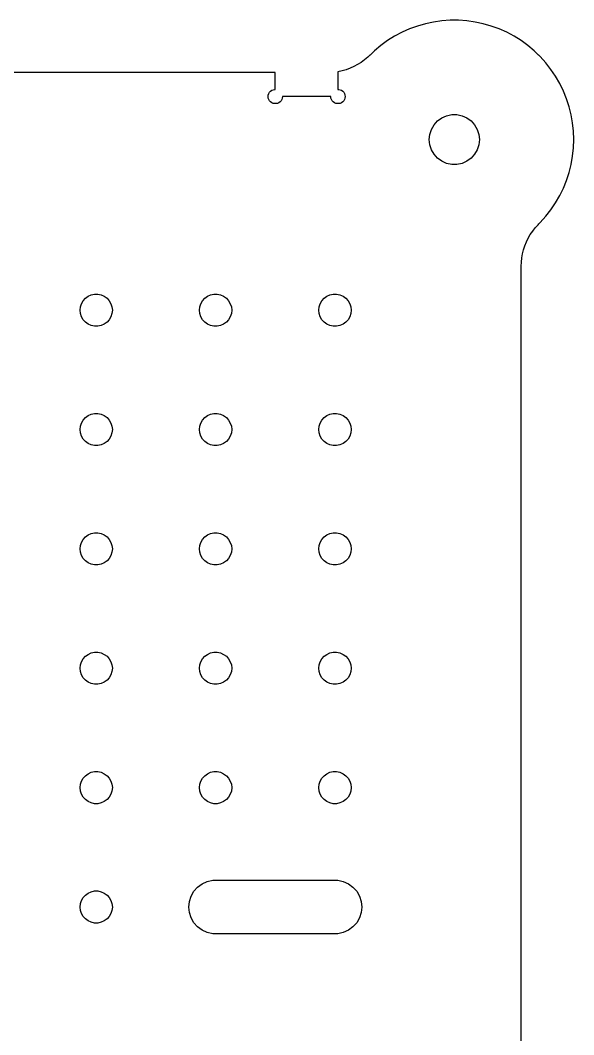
# Model space of a CAD drawing. Header units: metres. Extents: x -10 to 160, y -10 to 160.
# Drawn here: x 113.6 to 160, y 75 to 160 of the extents above; entities that cross this region are included whole.
import ezdxf

# ---------------------------------------------------------------- set-up
doc = ezdxf.new("R2010")
doc.units = ezdxf.units.M

msp = doc.modelspace()

# ---------------------------------------------------------------- linework, layer by layer
for p, q in [((148.264, 159.848), (147.581, 159.703)), ((148.955, 159.945), (148.264, 159.848)), ((149.651, 159.994), (148.955, 159.945)), ((150.349, 159.994), (149.651, 159.994)), ((151.045, 159.945), (150.349, 159.994)), ((151.736, 159.848), (151.045, 159.945)), ((152.419, 159.703), (151.736, 159.848)), ((145.616, 158.988), (145, 158.66)), ((146.254, 159.272), (145.616, 158.988)), ((146.91, 159.511), (146.254, 159.272)), ((147.581, 159.703), (146.91, 159.511)), ((153.09, 159.511), (152.419, 159.703)), ((153.746, 159.272), (153.09, 159.511)), ((154.384, 158.988), (153.746, 159.272)), ((155, 158.66), (154.384, 158.988)), ((144.408, 158.29), (143.843, 157.88)), ((145, 158.66), (144.408, 158.29)), ((155.592, 158.29), (155, 158.66)), ((156.157, 157.88), (155.592, 158.29)), ((143.309, 157.431), (142.936, 157.071)), ((143.843, 157.88), (143.309, 157.431)), ((156.691, 157.431), (156.157, 157.88)), ((157.064, 157.071), (156.691, 157.431)), ((142.189, 156.461), (141.893, 156.276)), ((142.472, 156.667), (142.189, 156.461)), ((142.739, 156.891), (142.472, 156.667)), ((142.926, 157.071), (142.739, 156.891)), ((142.936, 157.071), (142.926, 157.071)), ((157.071, 157.071), (157.064, 157.071)), ((157.071, 157.065), (157.071, 157.071)), ((157.193, 156.947), (157.071, 157.065)), ((157.66, 156.428), (157.193, 156.947)), ((158.09, 155.878), (157.66, 156.428)), ((135, 155.61), (105.25, 155.61)), ((135, 154.203), (135, 155.61)), ((140.603, 155.755), (140.25, 155.681)), ((140.25, 155.681), (140.25, 154.203)), ((140.938, 155.851), (140.603, 155.755)), ((141.266, 155.971), (140.938, 155.851)), ((141.585, 156.113), (141.266, 155.971)), ((141.893, 156.276), (141.585, 156.113)), ((158.48, 155.299), (158.09, 155.878)), ((158.829, 154.695), (158.48, 155.299)), ((159.135, 154.067), (158.829, 154.695)), ((134.413, 153.731), (134.452, 153.851)), ((134.452, 153.851), (134.515, 153.959)), ((134.515, 153.959), (134.599, 154.052)), ((134.599, 154.052), (134.7, 154.126)), ((134.7, 154.126), (134.815, 154.177)), ((134.815, 154.177), (134.937, 154.203)), ((134.937, 154.203), (135, 154.203)), ((140.25, 154.203), (140.313, 154.203)), ((140.313, 154.203), (140.435, 154.177)), ((140.435, 154.177), (140.55, 154.126)), ((140.55, 154.126), (140.651, 154.052)), ((140.651, 154.052), (140.735, 153.959)), ((140.735, 153.959), (140.798, 153.851)), ((140.798, 153.851), (140.837, 153.731)), ((159.397, 153.42), (159.135, 154.067)), ((134.4, 153.607), (134.413, 153.731)), ((134.413, 153.482), (134.4, 153.607)), ((134.452, 153.363), (134.413, 153.482)), ((134.515, 153.254), (134.452, 153.363)), ((134.599, 153.161), (134.515, 153.254)), ((134.7, 153.087), (134.599, 153.161)), ((134.815, 153.036), (134.7, 153.087)), ((134.937, 153.01), (134.815, 153.036)), ((135.063, 153.01), (134.937, 153.01)), ((135.185, 153.036), (135.063, 153.01)), ((135.3, 153.087), (135.185, 153.036)), ((135.401, 153.161), (135.3, 153.087)), ((135.485, 153.254), (135.401, 153.161)), ((135.548, 153.363), (135.485, 153.254)), ((135.587, 153.482), (135.548, 153.363)), ((135.6, 153.607), (135.587, 153.482)), ((139.65, 153.607), (135.6, 153.607)), ((139.663, 153.482), (139.65, 153.607)), ((139.702, 153.363), (139.663, 153.482)), ((139.765, 153.254), (139.702, 153.363)), ((139.849, 153.161), (139.765, 153.254)), ((139.95, 153.087), (139.849, 153.161)), ((140.065, 153.036), (139.95, 153.087)), ((140.187, 153.01), (140.065, 153.036)), ((140.313, 153.01), (140.187, 153.01)), ((140.435, 153.036), (140.313, 153.01)), ((140.55, 153.087), (140.435, 153.036)), ((140.651, 153.161), (140.55, 153.087)), ((140.735, 153.254), (140.651, 153.161)), ((140.798, 153.363), (140.735, 153.254)), ((140.837, 153.482), (140.798, 153.363)), ((140.837, 153.731), (140.85, 153.607)), ((140.85, 153.607), (140.837, 153.482)), ((159.613, 152.756), (159.397, 153.42)), ((159.781, 152.079), (159.613, 152.756)), ((148.301, 151.234), (148.595, 151.561)), ((148.595, 151.561), (148.95, 151.819)), ((148.95, 151.819), (149.351, 151.997)), ((149.351, 151.997), (149.78, 152.088)), ((149.78, 152.088), (150.219, 152.088)), ((150.219, 152.088), (150.649, 151.997)), ((150.649, 151.997), (151.05, 151.819)), ((151.05, 151.819), (151.405, 151.561)), ((151.405, 151.561), (151.699, 151.234)), ((159.903, 151.392), (159.781, 152.079)), ((159.976, 150.698), (159.903, 151.392)), ((147.946, 150.437), (148.082, 150.854)), ((148.082, 150.854), (148.301, 151.234)), ((151.699, 151.234), (151.918, 150.854)), ((151.918, 150.854), (152.054, 150.437)), ((160, 150), (159.976, 150.698)), ((147.9, 150), (147.946, 150.437)), ((147.946, 149.563), (147.9, 150)), ((152.054, 150.437), (152.1, 150)), ((152.1, 150), (152.054, 149.563)), ((159.976, 149.302), (160, 150)), ((148.082, 149.146), (147.946, 149.563)), ((148.301, 148.766), (148.082, 149.146)), ((148.595, 148.439), (148.301, 148.766)), ((151.699, 148.766), (151.405, 148.439)), ((151.918, 149.146), (151.699, 148.766)), ((152.054, 149.563), (151.918, 149.146)), ((159.903, 148.608), (159.976, 149.302)), ((148.95, 148.181), (148.595, 148.439)), ((149.351, 148.003), (148.95, 148.181)), ((149.78, 147.911), (149.351, 148.003)), ((150.219, 147.911), (149.78, 147.911)), ((150.649, 148.003), (150.219, 147.911)), ((151.05, 148.181), (150.649, 148.003)), ((151.405, 148.439), (151.05, 148.181)), ((159.613, 147.244), (159.781, 147.921)), ((159.781, 147.921), (159.903, 148.608)), ((159.397, 146.58), (159.613, 147.244)), ((159.135, 145.933), (159.397, 146.58)), ((158.829, 145.305), (159.135, 145.933)), ((158.09, 144.122), (158.48, 144.701)), ((158.48, 144.701), (158.829, 145.305)), ((157.66, 143.572), (158.09, 144.122)), ((156.776, 142.607), (157.01, 142.867)), ((157.01, 142.867), (157.071, 142.926)), ((157.071, 142.931), (157.193, 143.053)), ((157.071, 142.926), (157.071, 142.931)), ((157.193, 143.053), (157.66, 143.572)), ((156.192, 141.741), (156.366, 142.043)), ((156.366, 142.043), (156.562, 142.332)), ((156.562, 142.332), (156.776, 142.607)), ((155.8, 140.772), (155.908, 141.103)), ((155.908, 141.103), (156.039, 141.427)), ((156.039, 141.427), (156.192, 141.741)), ((155.655, 140.089), (155.716, 140.433)), ((155.716, 140.433), (155.8, 140.772)), ((155.607, 139.393), (155.619, 139.742)), ((155.607, 10.6066), (155.607, 139.393)), ((155.619, 139.742), (155.655, 140.089)), ((119.097, 136.703), (119.325, 136.869)), ((119.325, 136.869), (119.583, 136.984)), ((119.583, 136.984), (119.859, 137.043)), ((119.859, 137.043), (120.141, 137.043)), ((120.141, 137.043), (120.417, 136.984)), ((120.417, 136.984), (120.675, 136.869)), ((120.675, 136.869), (120.903, 136.703)), ((129.097, 136.703), (129.325, 136.869)), ((129.325, 136.869), (129.583, 136.984)), ((129.583, 136.984), (129.859, 137.043)), ((129.859, 137.043), (130.141, 137.043)), ((130.141, 137.043), (130.417, 136.984)), ((130.417, 136.984), (130.675, 136.869)), ((130.675, 136.869), (130.903, 136.703)), ((139.097, 136.703), (139.325, 136.869)), ((139.325, 136.869), (139.583, 136.984)), ((139.583, 136.984), (139.859, 137.043)), ((139.859, 137.043), (140.141, 137.043)), ((140.141, 137.043), (140.417, 136.984)), ((140.417, 136.984), (140.675, 136.869)), ((140.675, 136.869), (140.903, 136.703)), ((118.679, 135.981), (118.767, 136.249)), ((118.767, 136.249), (118.908, 136.493)), ((118.908, 136.493), (119.097, 136.703)), ((120.903, 136.703), (121.092, 136.493)), ((121.092, 136.493), (121.233, 136.249)), ((121.233, 136.249), (121.32, 135.981)), ((128.679, 135.981), (128.767, 136.249)), ((128.767, 136.249), (128.908, 136.493)), ((128.908, 136.493), (129.097, 136.703)), ((130.903, 136.703), (131.092, 136.493)), ((131.092, 136.493), (131.233, 136.249)), ((131.233, 136.249), (131.32, 135.981)), ((138.679, 135.981), (138.767, 136.249)), ((138.767, 136.249), (138.908, 136.493)), ((138.908, 136.493), (139.097, 136.703)), ((140.903, 136.703), (141.092, 136.493)), ((141.092, 136.493), (141.233, 136.249)), ((141.233, 136.249), (141.32, 135.981)), ((118.65, 135.7), (118.679, 135.981)), ((118.679, 135.419), (118.65, 135.7)), ((118.767, 135.151), (118.679, 135.419)), ((118.908, 134.906), (118.767, 135.151)), ((121.233, 135.151), (121.092, 134.906)), ((121.32, 135.419), (121.233, 135.151)), ((121.32, 135.981), (121.35, 135.7)), ((121.35, 135.7), (121.32, 135.419)), ((128.65, 135.7), (128.679, 135.981)), ((128.679, 135.419), (128.65, 135.7)), ((128.767, 135.151), (128.679, 135.419)), ((128.908, 134.906), (128.767, 135.151)), ((131.233, 135.151), (131.092, 134.906)), ((131.32, 135.419), (131.233, 135.151)), ((131.32, 135.981), (131.35, 135.7)), ((131.35, 135.7), (131.32, 135.419)), ((138.65, 135.7), (138.679, 135.981)), ((138.679, 135.419), (138.65, 135.7)), ((138.767, 135.151), (138.679, 135.419)), ((138.908, 134.906), (138.767, 135.151)), ((141.233, 135.151), (141.092, 134.906)), ((141.32, 135.419), (141.233, 135.151)), ((141.32, 135.981), (141.35, 135.7)), ((141.35, 135.7), (141.32, 135.419)), ((119.097, 134.697), (118.908, 134.906)), ((119.325, 134.531), (119.097, 134.697)), ((119.583, 134.416), (119.325, 134.531)), ((119.859, 134.357), (119.583, 134.416)), ((120.141, 134.357), (119.859, 134.357)), ((120.417, 134.416), (120.141, 134.357)), ((120.675, 134.531), (120.417, 134.416)), ((120.903, 134.697), (120.675, 134.531)), ((121.092, 134.906), (120.903, 134.697)), ((129.097, 134.697), (128.908, 134.906)), ((129.325, 134.531), (129.097, 134.697)), ((129.583, 134.416), (129.325, 134.531)), ((129.859, 134.357), (129.583, 134.416)), ((130.141, 134.357), (129.859, 134.357)), ((130.417, 134.416), (130.141, 134.357)), ((130.675, 134.531), (130.417, 134.416)), ((130.903, 134.697), (130.675, 134.531)), ((131.092, 134.906), (130.903, 134.697)), ((139.097, 134.697), (138.908, 134.906)), ((139.325, 134.531), (139.097, 134.697)), ((139.583, 134.416), (139.325, 134.531)), ((139.859, 134.357), (139.583, 134.416)), ((140.141, 134.357), (139.859, 134.357)), ((140.417, 134.416), (140.141, 134.357)), ((140.675, 134.531), (140.417, 134.416)), ((140.903, 134.697), (140.675, 134.531)), ((141.092, 134.906), (140.903, 134.697)), ((118.908, 126.493), (119.097, 126.703)), ((119.097, 126.703), (119.325, 126.869)), ((119.325, 126.869), (119.583, 126.984)), ((119.583, 126.984), (119.859, 127.043)), ((119.859, 127.043), (120.141, 127.043)), ((120.141, 127.043), (120.417, 126.984)), ((120.417, 126.984), (120.675, 126.869)), ((120.675, 126.869), (120.903, 126.703)), ((120.903, 126.703), (121.092, 126.493)), ((128.908, 126.493), (129.097, 126.703)), ((129.097, 126.703), (129.325, 126.869)), ((129.325, 126.869), (129.583, 126.984)), ((129.583, 126.984), (129.859, 127.043)), ((129.859, 127.043), (130.141, 127.043)), ((130.141, 127.043), (130.417, 126.984)), ((130.417, 126.984), (130.675, 126.869)), ((130.675, 126.869), (130.903, 126.703)), ((130.903, 126.703), (131.092, 126.493)), ((138.908, 126.493), (139.097, 126.703)), ((139.097, 126.703), (139.325, 126.869)), ((139.325, 126.869), (139.583, 126.984)), ((139.583, 126.984), (139.859, 127.043)), ((139.859, 127.043), (140.141, 127.043)), ((140.141, 127.043), (140.417, 126.984)), ((140.417, 126.984), (140.675, 126.869)), ((140.675, 126.869), (140.903, 126.703)), ((140.903, 126.703), (141.092, 126.493)), ((118.65, 125.7), (118.679, 125.981)), ((118.679, 125.981), (118.767, 126.249)), ((118.767, 126.249), (118.908, 126.493)), ((121.092, 126.493), (121.233, 126.249)), ((121.233, 126.249), (121.32, 125.981)), ((121.32, 125.981), (121.35, 125.7)), ((128.65, 125.7), (128.679, 125.981)), ((128.679, 125.981), (128.767, 126.249)), ((128.767, 126.249), (128.908, 126.493)), ((131.092, 126.493), (131.233, 126.249)), ((131.233, 126.249), (131.32, 125.981)), ((131.32, 125.981), (131.35, 125.7)), ((138.65, 125.7), (138.679, 125.981)), ((138.679, 125.981), (138.767, 126.249)), ((138.767, 126.249), (138.908, 126.493)), ((141.092, 126.493), (141.233, 126.249)), ((141.233, 126.249), (141.32, 125.981)), ((141.32, 125.981), (141.35, 125.7)), ((118.679, 125.419), (118.65, 125.7)), ((118.767, 125.151), (118.679, 125.419)), ((118.908, 124.906), (118.767, 125.151)), ((121.233, 125.151), (121.092, 124.906)), ((121.32, 125.419), (121.233, 125.151)), ((121.35, 125.7), (121.32, 125.419)), ((128.679, 125.419), (128.65, 125.7)), ((128.767, 125.151), (128.679, 125.419)), ((128.908, 124.906), (128.767, 125.151)), ((131.233, 125.151), (131.092, 124.906)), ((131.32, 125.419), (131.233, 125.151)), ((131.35, 125.7), (131.32, 125.419)), ((138.679, 125.419), (138.65, 125.7)), ((138.767, 125.151), (138.679, 125.419)), ((138.908, 124.906), (138.767, 125.151)), ((141.233, 125.151), (141.092, 124.906)), ((141.32, 125.419), (141.233, 125.151)), ((141.35, 125.7), (141.32, 125.419)), ((119.097, 124.697), (118.908, 124.906)), ((119.325, 124.531), (119.097, 124.697)), ((119.583, 124.416), (119.325, 124.531)), ((119.859, 124.357), (119.583, 124.416)), ((120.141, 124.357), (119.859, 124.357)), ((120.417, 124.416), (120.141, 124.357)), ((120.675, 124.531), (120.417, 124.416)), ((120.903, 124.697), (120.675, 124.531)), ((121.092, 124.906), (120.903, 124.697)), ((129.097, 124.697), (128.908, 124.906)), ((129.325, 124.531), (129.097, 124.697)), ((129.583, 124.416), (129.325, 124.531)), ((129.859, 124.357), (129.583, 124.416)), ((130.141, 124.357), (129.859, 124.357)), ((130.417, 124.416), (130.141, 124.357)), ((130.675, 124.531), (130.417, 124.416)), ((130.903, 124.697), (130.675, 124.531)), ((131.092, 124.906), (130.903, 124.697)), ((139.097, 124.697), (138.908, 124.906)), ((139.325, 124.531), (139.097, 124.697)), ((139.583, 124.416), (139.325, 124.531)), ((139.859, 124.357), (139.583, 124.416)), ((140.141, 124.357), (139.859, 124.357)), ((140.417, 124.416), (140.141, 124.357)), ((140.675, 124.531), (140.417, 124.416)), ((140.903, 124.697), (140.675, 124.531)), ((141.092, 124.906), (140.903, 124.697)), ((118.767, 116.249), (118.908, 116.493)), ((118.908, 116.493), (119.097, 116.703)), ((119.097, 116.703), (119.325, 116.869)), ((119.325, 116.869), (119.583, 116.984)), ((119.583, 116.984), (119.859, 117.043)), ((119.859, 117.043), (120.141, 117.043)), ((120.141, 117.043), (120.417, 116.984)), ((120.417, 116.984), (120.675, 116.869)), ((120.675, 116.869), (120.903, 116.703)), ((120.903, 116.703), (121.092, 116.493)), ((121.092, 116.493), (121.233, 116.249)), ((128.767, 116.249), (128.908, 116.493)), ((128.908, 116.493), (129.097, 116.703)), ((129.097, 116.703), (129.325, 116.869)), ((129.325, 116.869), (129.583, 116.984)), ((129.583, 116.984), (129.859, 117.043)), ((129.859, 117.043), (130.141, 117.043)), ((130.141, 117.043), (130.417, 116.984)), ((130.417, 116.984), (130.675, 116.869)), ((130.675, 116.869), (130.903, 116.703)), ((130.903, 116.703), (131.092, 116.493)), ((131.092, 116.493), (131.233, 116.249)), ((138.767, 116.249), (138.908, 116.493)), ((138.908, 116.493), (139.097, 116.703)), ((139.097, 116.703), (139.325, 116.869)), ((139.325, 116.869), (139.583, 116.984)), ((139.583, 116.984), (139.859, 117.043)), ((139.859, 117.043), (140.141, 117.043)), ((140.141, 117.043), (140.417, 116.984)), ((140.417, 116.984), (140.675, 116.869)), ((140.675, 116.869), (140.903, 116.703)), ((140.903, 116.703), (141.092, 116.493)), ((141.092, 116.493), (141.233, 116.249)), ((118.65, 115.7), (118.679, 115.981)), ((118.679, 115.419), (118.65, 115.7)), ((118.679, 115.981), (118.767, 116.249)), ((121.233, 116.249), (121.32, 115.981)), ((121.32, 115.981), (121.35, 115.7)), ((121.35, 115.7), (121.32, 115.419)), ((128.65, 115.7), (128.679, 115.981)), ((128.679, 115.419), (128.65, 115.7)), ((128.679, 115.981), (128.767, 116.249)), ((131.233, 116.249), (131.32, 115.981)), ((131.32, 115.981), (131.35, 115.7)), ((131.35, 115.7), (131.32, 115.419)), ((138.65, 115.7), (138.679, 115.981)), ((138.679, 115.419), (138.65, 115.7)), ((138.679, 115.981), (138.767, 116.249)), ((141.233, 116.249), (141.32, 115.981)), ((141.32, 115.981), (141.35, 115.7)), ((141.35, 115.7), (141.32, 115.419)), ((118.767, 115.151), (118.679, 115.419)), ((118.908, 114.906), (118.767, 115.151)), ((119.097, 114.697), (118.908, 114.906)), ((121.092, 114.906), (120.903, 114.697)), ((121.233, 115.151), (121.092, 114.906)), ((121.32, 115.419), (121.233, 115.151)), ((128.767, 115.151), (128.679, 115.419)), ((128.908, 114.906), (128.767, 115.151)), ((129.097, 114.697), (128.908, 114.906)), ((131.092, 114.906), (130.903, 114.697)), ((131.233, 115.151), (131.092, 114.906)), ((131.32, 115.419), (131.233, 115.151)), ((138.767, 115.151), (138.679, 115.419)), ((138.908, 114.906), (138.767, 115.151)), ((139.097, 114.697), (138.908, 114.906)), ((141.092, 114.906), (140.903, 114.697)), ((141.233, 115.151), (141.092, 114.906)), ((141.32, 115.419), (141.233, 115.151)), ((119.325, 114.531), (119.097, 114.697)), ((119.583, 114.416), (119.325, 114.531)), ((119.859, 114.357), (119.583, 114.416)), ((120.141, 114.357), (119.859, 114.357)), ((120.417, 114.416), (120.141, 114.357)), ((120.675, 114.531), (120.417, 114.416)), ((120.903, 114.697), (120.675, 114.531)), ((129.325, 114.531), (129.097, 114.697)), ((129.583, 114.416), (129.325, 114.531)), ((129.859, 114.357), (129.583, 114.416)), ((130.141, 114.357), (129.859, 114.357)), ((130.417, 114.416), (130.141, 114.357)), ((130.675, 114.531), (130.417, 114.416)), ((130.903, 114.697), (130.675, 114.531)), ((139.325, 114.531), (139.097, 114.697)), ((139.583, 114.416), (139.325, 114.531)), ((139.859, 114.357), (139.583, 114.416)), ((140.141, 114.357), (139.859, 114.357)), ((140.417, 114.416), (140.141, 114.357)), ((140.675, 114.531), (140.417, 114.416)), ((140.903, 114.697), (140.675, 114.531)), ((118.679, 105.981), (118.767, 106.249)), ((118.767, 106.249), (118.908, 106.493)), ((118.908, 106.493), (119.097, 106.703)), ((119.097, 106.703), (119.325, 106.869)), ((119.325, 106.869), (119.583, 106.984)), ((119.583, 106.984), (119.859, 107.043)), ((119.859, 107.043), (120.141, 107.043)), ((120.141, 107.043), (120.417, 106.984)), ((120.417, 106.984), (120.675, 106.869)), ((120.675, 106.869), (120.903, 106.703)), ((120.903, 106.703), (121.092, 106.493)), ((121.092, 106.493), (121.233, 106.249)), ((121.233, 106.249), (121.32, 105.981)), ((128.679, 105.981), (128.767, 106.249)), ((128.767, 106.249), (128.908, 106.493)), ((128.908, 106.493), (129.097, 106.703)), ((129.097, 106.703), (129.325, 106.869)), ((129.325, 106.869), (129.583, 106.984)), ((129.583, 106.984), (129.859, 107.043)), ((129.859, 107.043), (130.141, 107.043)), ((130.141, 107.043), (130.417, 106.984)), ((130.417, 106.984), (130.675, 106.869)), ((130.675, 106.869), (130.903, 106.703)), ((130.903, 106.703), (131.092, 106.493)), ((131.092, 106.493), (131.233, 106.249)), ((131.233, 106.249), (131.32, 105.981)), ((138.679, 105.981), (138.767, 106.249)), ((138.767, 106.249), (138.908, 106.493)), ((138.908, 106.493), (139.097, 106.703)), ((139.097, 106.703), (139.325, 106.869)), ((139.325, 106.869), (139.583, 106.984)), ((139.583, 106.984), (139.859, 107.043)), ((139.859, 107.043), (140.141, 107.043)), ((140.141, 107.043), (140.417, 106.984)), ((140.417, 106.984), (140.675, 106.869)), ((140.675, 106.869), (140.903, 106.703)), ((140.903, 106.703), (141.092, 106.493)), ((141.092, 106.493), (141.233, 106.249)), ((141.233, 106.249), (141.32, 105.981)), ((118.65, 105.7), (118.679, 105.981)), ((118.679, 105.419), (118.65, 105.7)), ((118.767, 105.151), (118.679, 105.419)), ((121.32, 105.419), (121.233, 105.151)), ((121.32, 105.981), (121.35, 105.7)), ((121.35, 105.7), (121.32, 105.419)), ((128.65, 105.7), (128.679, 105.981)), ((128.679, 105.419), (128.65, 105.7)), ((128.767, 105.151), (128.679, 105.419)), ((131.32, 105.419), (131.233, 105.151)), ((131.32, 105.981), (131.35, 105.7)), ((131.35, 105.7), (131.32, 105.419)), ((138.65, 105.7), (138.679, 105.981)), ((138.679, 105.419), (138.65, 105.7)), ((138.767, 105.151), (138.679, 105.419)), ((141.32, 105.419), (141.233, 105.151)), ((141.32, 105.981), (141.35, 105.7)), ((141.35, 105.7), (141.32, 105.419)), ((118.908, 104.906), (118.767, 105.151)), ((119.097, 104.697), (118.908, 104.906)), ((119.325, 104.531), (119.097, 104.697)), ((120.903, 104.697), (120.675, 104.531)), ((121.092, 104.906), (120.903, 104.697)), ((121.233, 105.151), (121.092, 104.906)), ((128.908, 104.906), (128.767, 105.151)), ((129.097, 104.697), (128.908, 104.906)), ((129.325, 104.531), (129.097, 104.697)), ((130.903, 104.697), (130.675, 104.531)), ((131.092, 104.906), (130.903, 104.697)), ((131.233, 105.151), (131.092, 104.906)), ((138.908, 104.906), (138.767, 105.151)), ((139.097, 104.697), (138.908, 104.906)), ((139.325, 104.531), (139.097, 104.697)), ((140.903, 104.697), (140.675, 104.531)), ((141.092, 104.906), (140.903, 104.697)), ((141.233, 105.151), (141.092, 104.906)), ((119.583, 104.416), (119.325, 104.531)), ((119.859, 104.357), (119.583, 104.416)), ((120.141, 104.357), (119.859, 104.357)), ((120.417, 104.416), (120.141, 104.357)), ((120.675, 104.531), (120.417, 104.416)), ((129.583, 104.416), (129.325, 104.531)), ((129.859, 104.357), (129.583, 104.416)), ((130.141, 104.357), (129.859, 104.357)), ((130.417, 104.416), (130.141, 104.357)), ((130.675, 104.531), (130.417, 104.416)), ((139.583, 104.416), (139.325, 104.531)), ((139.859, 104.357), (139.583, 104.416)), ((140.141, 104.357), (139.859, 104.357)), ((140.417, 104.416), (140.141, 104.357)), ((140.675, 104.531), (140.417, 104.416)), ((119.325, 96.8691), (119.583, 96.9839)), ((119.583, 96.9839), (119.859, 97.0426)), ((119.859, 97.0426), (120.141, 97.0426)), ((120.141, 97.0426), (120.417, 96.9839)), ((120.417, 96.9839), (120.675, 96.8691)), ((129.325, 96.8691), (129.583, 96.9839)), ((129.583, 96.9839), (129.859, 97.0426)), ((129.859, 97.0426), (130.141, 97.0426)), ((130.141, 97.0426), (130.417, 96.9839)), ((130.417, 96.9839), (130.675, 96.8691)), ((139.325, 96.8691), (139.583, 96.9839)), ((139.583, 96.9839), (139.859, 97.0426)), ((139.859, 97.0426), (140.141, 97.0426)), ((140.141, 97.0426), (140.417, 96.9839)), ((140.417, 96.9839), (140.675, 96.8691)), ((118.679, 95.9807), (118.767, 96.2491)), ((118.767, 96.2491), (118.908, 96.4935)), ((118.908, 96.4935), (119.097, 96.7032)), ((119.097, 96.7032), (119.325, 96.8691)), ((120.675, 96.8691), (120.903, 96.7032)), ((120.903, 96.7032), (121.092, 96.4935)), ((121.092, 96.4935), (121.233, 96.2491)), ((121.233, 96.2491), (121.32, 95.9807)), ((128.679, 95.9807), (128.767, 96.2491)), ((128.767, 96.2491), (128.908, 96.4935)), ((128.908, 96.4935), (129.097, 96.7032)), ((129.097, 96.7032), (129.325, 96.8691)), ((130.675, 96.8691), (130.903, 96.7032)), ((130.903, 96.7032), (131.092, 96.4935)), ((131.092, 96.4935), (131.233, 96.2491)), ((131.233, 96.2491), (131.32, 95.9807)), ((138.679, 95.9807), (138.767, 96.2491)), ((138.767, 96.2491), (138.908, 96.4935)), ((138.908, 96.4935), (139.097, 96.7032)), ((139.097, 96.7032), (139.325, 96.8691)), ((140.675, 96.8691), (140.903, 96.7032)), ((140.903, 96.7032), (141.092, 96.4935)), ((141.092, 96.4935), (141.233, 96.2491)), ((141.233, 96.2491), (141.32, 95.9807)), ((118.65, 95.7), (118.679, 95.9807)), ((118.679, 95.4193), (118.65, 95.7)), ((118.767, 95.1509), (118.679, 95.4193)), ((121.32, 95.4193), (121.233, 95.1509)), ((121.32, 95.9807), (121.35, 95.7)), ((121.35, 95.7), (121.32, 95.4193)), ((128.65, 95.7), (128.679, 95.9807)), ((128.679, 95.4193), (128.65, 95.7)), ((128.767, 95.1509), (128.679, 95.4193)), ((131.32, 95.4193), (131.233, 95.1509)), ((131.32, 95.9807), (131.35, 95.7)), ((131.35, 95.7), (131.32, 95.4193)), ((138.65, 95.7), (138.679, 95.9807)), ((138.679, 95.4193), (138.65, 95.7)), ((138.767, 95.1509), (138.679, 95.4193)), ((141.32, 95.4193), (141.233, 95.1509)), ((141.32, 95.9807), (141.35, 95.7)), ((141.35, 95.7), (141.32, 95.4193)), ((118.908, 94.9065), (118.767, 95.1509)), ((119.097, 94.6967), (118.908, 94.9065)), ((119.325, 94.5309), (119.097, 94.6967)), ((119.583, 94.4161), (119.325, 94.5309)), ((119.859, 94.3574), (119.583, 94.4161)), ((120.141, 94.3574), (119.859, 94.3574)), ((120.417, 94.4161), (120.141, 94.3574)), ((120.675, 94.5309), (120.417, 94.4161)), ((120.903, 94.6967), (120.675, 94.5309)), ((121.092, 94.9065), (120.903, 94.6967)), ((121.233, 95.1509), (121.092, 94.9065)), ((128.908, 94.9065), (128.767, 95.1509)), ((129.097, 94.6967), (128.908, 94.9065)), ((129.325, 94.5309), (129.097, 94.6967)), ((129.583, 94.4161), (129.325, 94.5309)), ((129.859, 94.3574), (129.583, 94.4161)), ((130.141, 94.3574), (129.859, 94.3574)), ((130.417, 94.4161), (130.141, 94.3574)), ((130.675, 94.5309), (130.417, 94.4161)), ((130.903, 94.6967), (130.675, 94.5309)), ((131.092, 94.9065), (130.903, 94.6967)), ((131.233, 95.1509), (131.092, 94.9065)), ((138.908, 94.9065), (138.767, 95.1509)), ((139.097, 94.6967), (138.908, 94.9065)), ((139.325, 94.5309), (139.097, 94.6967)), ((139.583, 94.4161), (139.325, 94.5309)), ((139.859, 94.3574), (139.583, 94.4161)), ((140.141, 94.3574), (139.859, 94.3574)), ((140.417, 94.4161), (140.141, 94.3574)), ((140.675, 94.5309), (140.417, 94.4161)), ((140.903, 94.6967), (140.675, 94.5309)), ((141.092, 94.9065), (140.903, 94.6967)), ((141.233, 95.1509), (141.092, 94.9065)), ((128.494, 87.3721), (128.875, 87.6485)), ((128.875, 87.6485), (129.305, 87.8399)), ((129.305, 87.8399), (129.765, 87.9377)), ((129.765, 87.9377), (140.235, 87.9377)), ((140.235, 87.9377), (140.695, 87.8399)), ((140.695, 87.8399), (141.125, 87.6485)), ((141.125, 87.6485), (141.506, 87.3721)), ((118.908, 86.4935), (119.097, 86.7032)), ((119.097, 86.7032), (119.325, 86.8691)), ((119.325, 86.8691), (119.583, 86.9839)), ((119.583, 86.9839), (119.859, 87.0426)), ((119.859, 87.0426), (120.141, 87.0426)), ((120.141, 87.0426), (120.417, 86.9839)), ((120.417, 86.9839), (120.675, 86.8691)), ((120.675, 86.8691), (120.903, 86.7032)), ((120.903, 86.7032), (121.092, 86.4935)), ((127.945, 86.6151), (128.18, 87.0225)), ((128.18, 87.0225), (128.494, 87.3721)), ((141.506, 87.3721), (141.82, 87.0225)), ((141.82, 87.0225), (142.055, 86.6151)), ((118.65, 85.7), (118.679, 85.9807)), ((118.679, 85.9807), (118.767, 86.2491)), ((118.767, 86.2491), (118.908, 86.4935)), ((121.092, 86.4935), (121.233, 86.2491)), ((121.233, 86.2491), (121.32, 85.9807)), ((121.32, 85.9807), (121.35, 85.7)), ((127.75, 85.7), (127.799, 86.1678)), ((127.799, 86.1678), (127.945, 86.6151)), ((142.055, 86.6151), (142.201, 86.1678)), ((142.201, 86.1678), (142.25, 85.7)), ((118.679, 85.4193), (118.65, 85.7)), ((118.767, 85.1509), (118.679, 85.4193)), ((118.908, 84.9065), (118.767, 85.1509)), ((121.233, 85.1509), (121.092, 84.9065)), ((121.32, 85.4193), (121.233, 85.1509)), ((121.35, 85.7), (121.32, 85.4193)), ((127.799, 85.2322), (127.75, 85.7)), ((127.945, 84.7848), (127.799, 85.2322)), ((142.201, 85.2322), (142.055, 84.7848)), ((142.25, 85.7), (142.201, 85.2322)), ((119.097, 84.6968), (118.908, 84.9065)), ((119.325, 84.5309), (119.097, 84.6968)), ((119.583, 84.4161), (119.325, 84.5309)), ((119.859, 84.3574), (119.583, 84.4161)), ((120.141, 84.3574), (119.859, 84.3574)), ((120.417, 84.4161), (120.141, 84.3574)), ((120.675, 84.5309), (120.417, 84.4161)), ((120.903, 84.6968), (120.675, 84.5309)), ((121.092, 84.9065), (120.903, 84.6968)), ((128.18, 84.3775), (127.945, 84.7848)), ((128.494, 84.0279), (128.18, 84.3775)), ((141.82, 84.3775), (141.506, 84.0279)), ((142.055, 84.7848), (141.82, 84.3775)), ((128.875, 83.7514), (128.494, 84.0279)), ((129.305, 83.5601), (128.875, 83.7514)), ((129.765, 83.4623), (129.305, 83.5601)), ((140.235, 83.4623), (129.765, 83.4623)), ((140.695, 83.5601), (140.235, 83.4623)), ((141.125, 83.7514), (140.695, 83.5601)), ((141.506, 84.0279), (141.125, 83.7514))]:
    msp.add_line(p, q)

doc.saveas('drawing.dxf')
